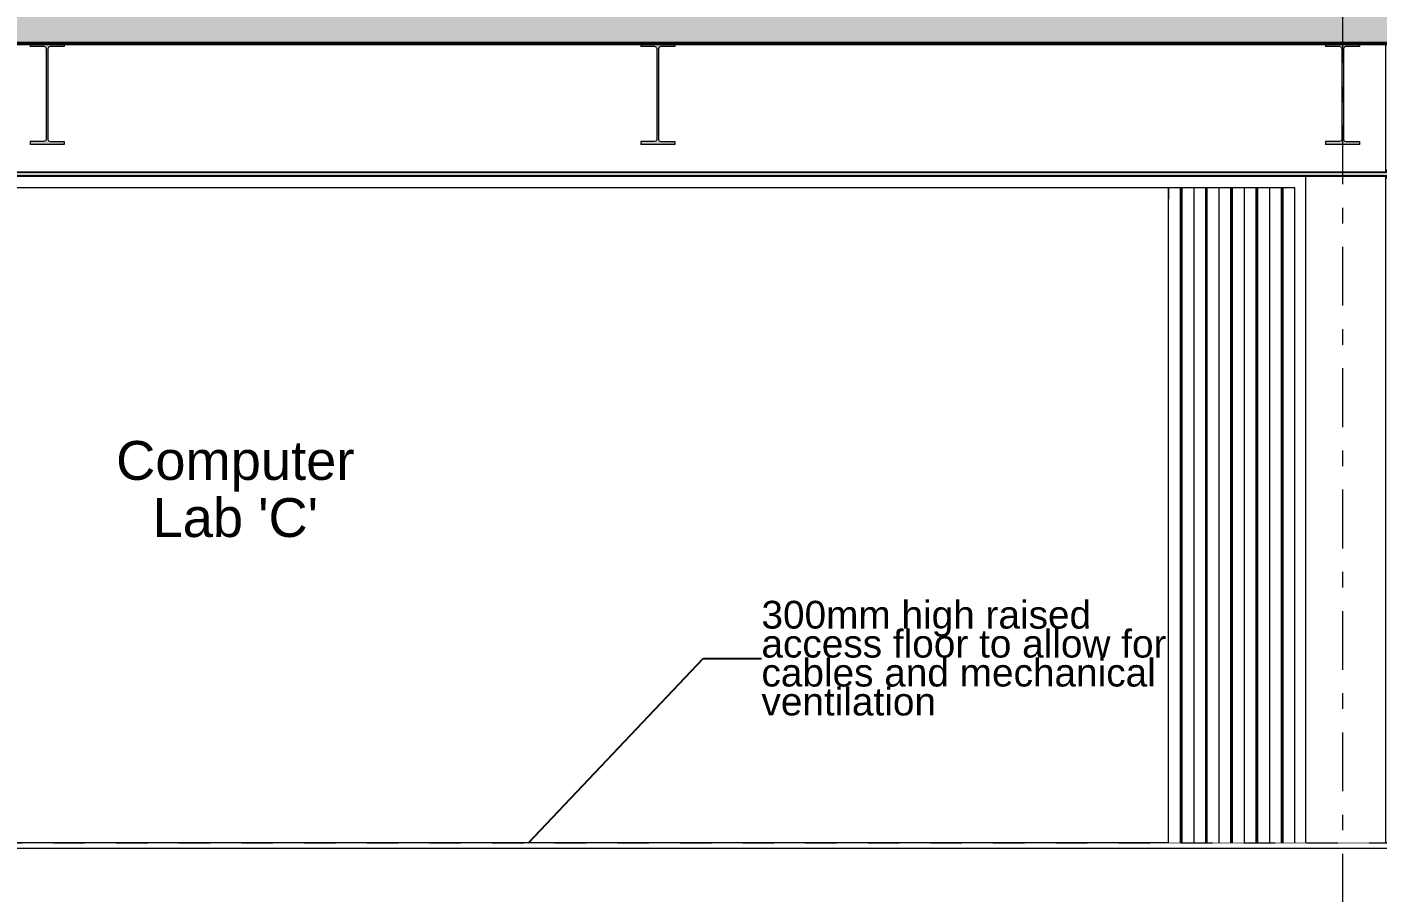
# Model space of a CAD drawing. Header units: millimetres. Extents: x -48147 to 1414029, y -496296 to 18123.
# Drawn here: x 1387569 to 1393650, y -487008 to -483112 of the extents above; entities that cross this region are included whole.
import ezdxf
from ezdxf.enums import TextEntityAlignment as Align

# ---------------------------------------------------------------- set-up
doc = ezdxf.new("R2010")
doc.units = ezdxf.units.MM
doc.header["$MEASUREMENT"] = 0
for name, pattern in [('Dashed', [2822.222233, 1411.111116, -1411.111116]), ('Double Dashed', [546.805537, 264.583325, -105.833328, 70.555556, -105.833328]), ('Wipeout_Contour', [1000, 0, -1000])]:
    doc.linetypes.add(name, pattern=pattern)
for name, color, linetype, lineweight, true_color in [('0_Pen_No__105', 7, 'Continuous', 15, 0xa6a6a6), ('A-230-M_FLOOR.IFC Import_Pen_No__109', 7, 'Continuous', 15, 0xa6a6a6), ('A-230-M_FLOOR.IFC Import_Pen_No__29', 7, 'Continuous', 50, 0x2a2a2a), ('New_A-15-MG_Structural_Grid_Phase_2_Pen_No__222', 7, 'Continuous', 13, 0x65af33), ('New_A-20-M_Ceiling_Pen_No__107', 7, 'Continuous', 15, 0xa6a6a6), ('New_A-20-M_Ceiling_Pen_No__29', 7, 'Continuous', 50, 0x2a2a2a), ('New_ArchiCAD Doors_Pen_No__63', 7, 'Continuous', 20, 0x606060)]:
    doc.layers.add(name, color=color, linetype=linetype, lineweight=lineweight, true_color=true_color)
for name, color, linetype, lineweight in [('0_Pen_No__191', 7, 'Continuous', 5), ('0_Pen_No__85', 8, 'Continuous', 20), ('A-25-M_Wall_Int_Pen_No__87', 8, 'Continuous', 20), ('A-95-P_Text_1_50_GA_Pen_No__1', 7, 'Continuous', 13), ('New_A-20-M_Floor_Slab_Pen_No__4', 7, 'Continuous', 20), ('New_ArchiCAD Doors_Pen_No__3', 7, 'Continuous', 18), ('S-280-M_STRUCT_FRAME.IFC Import_Pen_No__1', 7, 'Continuous', 13), ('S-280-M_STRUCT_FRAME.IFC Import_Pen_No__160', 5, 'Continuous', 200)]:
    doc.layers.add(name, color=color, linetype=linetype, lineweight=lineweight)
for name, color, linetype in [('A-230-M_FLOOR.IFC Import', 7, 'Continuous'), ('A-25-M_Wall_Int', 7, 'Continuous'), ('New_A-15-MG_Structural_Grid_Phase_2', 7, 'Continuous'), ('New_A-20-M_Ceiling', 7, 'Continuous'), ('New_A-20-M_Floor_Slab', 7, 'Continuous'), ('New_ArchiCAD Doors', 7, 'Continuous'), ('S-280-M_STRUCT_FRAME.IFC Import', 7, 'Continuous')]:
    doc.layers.add(name, color=color, linetype=linetype)
doc.styles.add('GENERATED_STYLE_2', font='')
doc.styles.get('GENERATED_STYLE_2').set_extended_font_data('Swis721 BT')
doc.dimstyles.new('GENERATED_STYLE__5', dxfattribs={"dimtxt": 0.18, "dimasz": 182.4, "dimexe": 0.18, "dimexo": 0.0625, "dimgap": 0.09, "dimtad": 0, "dimtih": 1, "dimtoh": 1, "dimdec": 4, "dimzin": 0, "dimdsep": 46, "dimcen": 0.09, "dimadec": 0, "dimazin": 0, "dimtfac": 1, "dimtdec": 4, "dimtmove": 0, "dimatfit": 3, "dimldrblk": 'ARROWHEAD_5', "dimfxl": 1, "dimtolj": 1, "dimtzin": 0, "dimarcsym": 0})

# ---------------------------------------------------------------- blocks, each defined once
blk = doc.blocks.new('Section Elem_25_2', base_point=(1372879, -490836.7))
at = {"color": 254, "linetype": 'Wipeout_Contour', "lineweight": 0, "ltscale": 5887402.417656991}
blk.add_wipeout([(1397059.6, -486786.7), (1380971, -486786.7), (1380971, -486811.7), (1397059.6, -486811.7)], dxfattribs=at).dxf.layer = 'New_A-20-M_Floor_Slab'
at = {"color": 254, "linetype": 'Wipeout_Contour', "lineweight": 0, "ltscale": 5887600.916648499}
blk.add_wipeout([(1380971, -486811.7), (1380971, -487086.7), (1397059.6, -487086.7), (1397059.6, -486811.7)], dxfattribs=at).dxf.layer = 'New_A-20-M_Floor_Slab'
at = {"layer": 'New_A-20-M_Floor_Slab_Pen_No__4', "linetype": 'Continuous'}
for p, q in [((1397059.6, -486811.7), (1380971, -486811.7)), ((1397059.6, -486786.7), (1380986, -486786.7))]:
    blk.add_line(p, q, dxfattribs=at)
blk = doc.blocks.new('Section Elem_354_2', base_point=(1372879, -490836.7))
at = {"layer": 'New_A-20-M_Ceiling_Pen_No__107', "linetype": 'Continuous'}
blk.add_hatch(color=256, dxfattribs=at).paths.add_polyline_path([(1380971, -483761.7), (1380971, -483786.7), (1397074.6, -483786.7), (1397074.6, -483761.7)])
at = {"layer": 'New_A-20-M_Ceiling_Pen_No__29', "linetype": 'Continuous'}
for p, q in [((1397059.6, -483761.7), (1380986, -483761.7)), ((1397059.6, -483786.7), (1380986, -483786.7))]:
    blk.add_line(p, q, dxfattribs=at)
blk = doc.blocks.new('Section Elem_403_2', base_point=(1372879, -490836.7))
at = {"color": 254, "linetype": 'Wipeout_Contour', "lineweight": 0, "ltscale": 5901629.879757364}
blk.add_wipeout([(1393329.6, -486786.7), (1393329.6, -483836.7), (1393279.6, -483836.7), (1393279.6, -486786.7)], dxfattribs=at).dxf.layer = 'New_ArchiCAD Doors'
at = {"color": 254, "linetype": 'Wipeout_Contour', "lineweight": 0, "ltscale": 8822918.529285919}
blk.add_wipeout([(1393329.6, -483786.7), (1383896.3, -483786.7), (1383896.3, -483836.7), (1383946.3, -483836.7), (1393279.6, -483836.7), (1393329.6, -483836.7)], dxfattribs=at).dxf.layer = 'New_ArchiCAD Doors'
at = {"color": 254, "linetype": 'Wipeout_Contour', "lineweight": 0, "ltscale": 5901433.455373087}
blk.add_wipeout([(1393279.6, -483836.7), (1393225.6, -483836.7), (1393225.6, -486786.7), (1393279.6, -486786.7)], dxfattribs=at).dxf.layer = 'New_ArchiCAD Doors'
at = {"layer": 'New_ArchiCAD Doors_Pen_No__63', "linetype": 'Continuous'}
blk.add_line((1393279.6, -486786.7), (1393279.6, -483836.7), dxfattribs=at)
at = {"color": 254, "linetype": 'Wipeout_Contour', "lineweight": 0, "ltscale": 5901325.919051355}
blk.add_wipeout([(1393225.6, -483836.7), (1393222.7, -483836.7), (1393222.7, -486786.7), (1393225.6, -486786.7)], dxfattribs=at).dxf.layer = 'New_ArchiCAD Doors'
at = {"color": 254, "linetype": 'Wipeout_Contour', "lineweight": 0, "ltscale": 5901207.288704696}
blk.add_wipeout([(1393165.8, -486786.7), (1393219.8, -486786.7), (1393219.8, -483836.7), (1393165.8, -483836.7)], dxfattribs=at).dxf.layer = 'New_ArchiCAD Doors'
at = {"color": 254, "linetype": 'Wipeout_Contour', "lineweight": 0, "ltscale": 5901003.31176817}
blk.add_wipeout([(1393165.8, -483836.7), (1393111.8, -483836.7), (1393111.8, -486786.7), (1393165.8, -486786.7)], dxfattribs=at).dxf.layer = 'New_ArchiCAD Doors'
at = {"color": 254, "linetype": 'Wipeout_Contour', "lineweight": 0, "ltscale": 5901314.824710489}
blk.add_wipeout([(1393222.7, -483836.7), (1393219.8, -483836.7), (1393219.8, -486786.7), (1393222.7, -486786.7)], dxfattribs=at).dxf.layer = 'New_ArchiCAD Doors'
at = {"layer": 'New_ArchiCAD Doors_Pen_No__3', "linetype": 'Continuous'}
for p, q in [((1393219.9, -483836.7), (1393222.7, -485286.7)), ((1393222.6, -483861.8), (1393225.5, -485311.7)), ((1393222.6, -486761.7), (1393225.5, -485311.7)), ((1393219.9, -486786.7), (1393222.7, -485336.8))]:
    blk.add_line(p, q, dxfattribs=at)
at = {"layer": 'New_ArchiCAD Doors_Pen_No__63', "linetype": 'Continuous'}
for p, q in [((1393165.8, -483836.7), (1393165.8, -486786.7)), ((1393219.8, -486786.7), (1393219.8, -483836.7)), ((1393222.7, -483836.7), (1393222.7, -486786.7)), ((1393225.6, -483836.7), (1393225.6, -486786.7))]:
    blk.add_line(p, q, dxfattribs=at)
at = {"color": 254, "linetype": 'Wipeout_Contour', "lineweight": 0, "ltscale": 5900895.77639758}
blk.add_wipeout([(1393111.8, -483836.7), (1393108.8, -483836.7), (1393108.8, -486786.7), (1393111.8, -486786.7)], dxfattribs=at).dxf.layer = 'New_ArchiCAD Doors'
at = {"color": 254, "linetype": 'Wipeout_Contour', "lineweight": 0, "ltscale": 5900777.147100303}
blk.add_wipeout([(1393051.9, -486786.7), (1393105.9, -486786.7), (1393105.9, -483836.7), (1393051.9, -483836.7)], dxfattribs=at).dxf.layer = 'New_ArchiCAD Doors'
at = {"color": 254, "linetype": 'Wipeout_Contour', "lineweight": 0, "ltscale": 5900573.17196823}
blk.add_wipeout([(1393051.9, -483836.7), (1392997.9, -483836.7), (1392997.9, -486786.7), (1393051.9, -486786.7)], dxfattribs=at).dxf.layer = 'New_ArchiCAD Doors'
at = {"color": 254, "linetype": 'Wipeout_Contour', "lineweight": 0, "ltscale": 5900884.682154847}
blk.add_wipeout([(1393108.8, -483836.7), (1393105.9, -483836.7), (1393105.9, -486786.7), (1393108.8, -486786.7)], dxfattribs=at).dxf.layer = 'New_ArchiCAD Doors'
at = {"layer": 'New_ArchiCAD Doors_Pen_No__3', "linetype": 'Continuous'}
for p, q in [((1393106, -483836.7), (1393108.9, -485286.7)), ((1393108.8, -483861.8), (1393111.7, -485311.7)), ((1393108.8, -486761.7), (1393111.7, -485311.7)), ((1393106, -486786.7), (1393108.9, -485336.8))]:
    blk.add_line(p, q, dxfattribs=at)
at = {"layer": 'New_ArchiCAD Doors_Pen_No__63', "linetype": 'Continuous'}
for p, q in [((1393051.9, -483836.7), (1393051.9, -486786.7)), ((1393105.9, -486786.7), (1393105.9, -483836.7)), ((1393108.8, -483836.7), (1393108.8, -486786.7)), ((1393111.8, -483836.7), (1393111.8, -486786.7))]:
    blk.add_line(p, q, dxfattribs=at)
at = {"color": 254, "linetype": 'Wipeout_Contour', "lineweight": 0, "ltscale": 5900465.637548986}
blk.add_wipeout([(1392997.9, -483836.7), (1392994.9, -483836.7), (1392994.9, -486786.7), (1392997.9, -486786.7)], dxfattribs=at).dxf.layer = 'New_ArchiCAD Doors'
at = {"color": 254, "linetype": 'Wipeout_Contour', "lineweight": 0, "ltscale": 5900347.009301322}
blk.add_wipeout([(1392938, -486786.7), (1392992, -486786.7), (1392992, -483836.7), (1392938, -483836.7)], dxfattribs=at).dxf.layer = 'New_ArchiCAD Doors'
at = {"color": 254, "linetype": 'Wipeout_Contour', "lineweight": 0, "ltscale": 5900143.035974094}
blk.add_wipeout([(1392938, -483836.7), (1392884, -483836.7), (1392884, -486786.7), (1392938, -486786.7)], dxfattribs=at).dxf.layer = 'New_ArchiCAD Doors'
at = {"color": 254, "linetype": 'Wipeout_Contour', "lineweight": 0, "ltscale": 5900454.543404409}
blk.add_wipeout([(1392994.9, -483836.7), (1392992, -483836.7), (1392992, -486786.7), (1392994.9, -486786.7)], dxfattribs=at).dxf.layer = 'New_ArchiCAD Doors'
at = {"layer": 'New_ArchiCAD Doors_Pen_No__3', "linetype": 'Continuous'}
for p, q in [((1392992.1, -483836.7), (1392995, -485286.7)), ((1392994.9, -483861.8), (1392997.8, -485311.7)), ((1392994.9, -486761.7), (1392997.8, -485311.7)), ((1392992.1, -486786.7), (1392995, -485336.8))]:
    blk.add_line(p, q, dxfattribs=at)
at = {"layer": 'New_ArchiCAD Doors_Pen_No__63', "linetype": 'Continuous'}
for p, q in [((1392938, -483836.7), (1392938, -486786.7)), ((1392992, -486786.7), (1392992, -483836.7)), ((1392994.9, -483836.7), (1392994.9, -486786.7)), ((1392997.9, -483836.7), (1392997.9, -486786.7))]:
    blk.add_line(p, q, dxfattribs=at)
at = {"color": 254, "linetype": 'Wipeout_Contour', "lineweight": 0, "ltscale": 5900035.502506407}
blk.add_wipeout([(1392884, -483836.7), (1392881.1, -483836.7), (1392881.1, -486786.7), (1392884, -486786.7)], dxfattribs=at).dxf.layer = 'New_ArchiCAD Doors'
at = {"color": 254, "linetype": 'Wipeout_Contour', "lineweight": 0, "ltscale": 5899916.875308583}
blk.add_wipeout([(1392824.1, -486786.7), (1392878.1, -486786.7), (1392878.1, -483836.7), (1392824.1, -483836.7)], dxfattribs=at).dxf.layer = 'New_ArchiCAD Doors'
at = {"color": 254, "linetype": 'Wipeout_Contour', "lineweight": 0, "ltscale": 5899712.903786597}
blk.add_wipeout([(1392824.1, -483836.7), (1392770.1, -483836.7), (1392770.1, -486786.7), (1392824.1, -486786.7)], dxfattribs=at).dxf.layer = 'New_ArchiCAD Doors'
at = {"color": 254, "linetype": 'Wipeout_Contour', "lineweight": 0, "ltscale": 5900024.408460004}
blk.add_wipeout([(1392881.1, -483836.7), (1392878.1, -483836.7), (1392878.1, -486786.7), (1392881.1, -486786.7)], dxfattribs=at).dxf.layer = 'New_ArchiCAD Doors'
at = {"layer": 'New_ArchiCAD Doors_Pen_No__3', "linetype": 'Continuous'}
for p, q in [((1392878.2, -483836.7), (1392881.1, -485286.7)), ((1392881, -483861.8), (1392883.9, -485311.7)), ((1392881, -486761.7), (1392883.9, -485311.7)), ((1392878.2, -486786.7), (1392881.1, -485336.8))]:
    blk.add_line(p, q, dxfattribs=at)
at = {"layer": 'New_ArchiCAD Doors_Pen_No__63', "linetype": 'Continuous'}
for p, q in [((1392824.1, -483836.7), (1392824.1, -486786.7)), ((1392878.1, -486786.7), (1392878.1, -483836.7)), ((1392881.1, -483836.7), (1392881.1, -486786.7)), ((1392884, -483836.7), (1392884, -486786.7))]:
    blk.add_line(p, q, dxfattribs=at)
at = {"color": 254, "linetype": 'Wipeout_Contour', "lineweight": 0, "ltscale": 5899605.371270674}
blk.add_wipeout([(1392770.1, -483836.7), (1392767.2, -483836.7), (1392767.2, -486786.7), (1392770.1, -486786.7)], dxfattribs=at).dxf.layer = 'New_ArchiCAD Doors'
at = {"color": 254, "linetype": 'Wipeout_Contour', "lineweight": 0, "ltscale": 5899486.745122922}
blk.add_wipeout([(1392710.3, -486786.7), (1392764.3, -486786.7), (1392764.3, -483836.7), (1392710.3, -483836.7)], dxfattribs=at).dxf.layer = 'New_ArchiCAD Doors'
at = {"layer": 'New_ArchiCAD Doors_Pen_No__3', "linetype": 'Continuous'}
for p, q in [((1392710.2, -483836.7), (1392710.3, -483887)), ((1392710.2, -486786.7), (1392710.3, -486736.5))]:
    blk.add_line(p, q, dxfattribs=at)
at = {"layer": 'New_ArchiCAD Doors_Pen_No__63', "linetype": 'Continuous'}
blk.add_line((1392710.3, -486786.7), (1392710.3, -483836.7), dxfattribs=at)
at = {"color": 254, "linetype": 'Wipeout_Contour', "lineweight": 0, "ltscale": 5899594.277322471}
blk.add_wipeout([(1392767.2, -483836.7), (1392764.3, -483836.7), (1392764.3, -486786.7), (1392767.2, -486786.7)], dxfattribs=at).dxf.layer = 'New_ArchiCAD Doors'
at = {"layer": 'New_ArchiCAD Doors_Pen_No__3', "linetype": 'Continuous'}
for p, q in [((1392764.4, -483836.7), (1392767.2, -485286.7)), ((1392767.1, -483861.8), (1392770, -485311.7)), ((1392767.1, -486761.7), (1392770, -485311.7)), ((1392764.4, -486786.7), (1392767.2, -485336.8))]:
    blk.add_line(p, q, dxfattribs=at)
at = {"layer": 'New_ArchiCAD Doors_Pen_No__63', "linetype": 'Continuous'}
for p, q in [((1393279.6, -483836.7), (1383946.3, -483836.7)), ((1392764.3, -486786.7), (1392764.3, -483836.7)), ((1392767.2, -483836.7), (1392767.2, -486786.7)), ((1392770.1, -483836.7), (1392770.1, -486786.7))]:
    blk.add_line(p, q, dxfattribs=at)
blk = doc.blocks.new('Section Elem_405_2', base_point=(1372879, -490836.7))
at = {"color": 254, "linetype": 'Wipeout_Contour', "lineweight": 0, "ltscale": 5902369.333795779}
blk.add_wipeout([(1393329.6, -483786.7), (1393329.6, -486786.7), (1393688.5, -486786.7), (1393688.5, -483786.7)], dxfattribs=at).dxf.layer = 'A-25-M_Wall_Int'
at = {"color": 254, "linetype": 'Wipeout_Contour', "lineweight": 0, "ltscale": 35399257.24786718}
blk.add_wipeout([(1393329.6, -483186.7), (1393329.6, -483761.7), (1393688.5, -483761.7), (1393688.5, -483186.7), (1393571.4, -483186.7), (1393571.4, -483200), (1393509.2, -483200), (1393502, -483203), (1393499, -483210.2), (1393499, -483617.8), (1393502, -483625), (1393509.2, -483628), (1393571.4, -483628), (1393571.4, -483641.3), (1393418.5, -483641.3), (1393418.5, -483628), (1393480.7, -483628), (1393488, -483625), (1393490.9, -483617.8), (1393490.9, -483210.2), (1393488, -483203), (1393480.7, -483200), (1393418.5, -483200), (1393418.5, -483186.7)], dxfattribs=at).dxf.layer = 'A-25-M_Wall_Int'
at = {"layer": 'A-25-M_Wall_Int_Pen_No__87', "linetype": 'Continuous'}
for p, q in [((1393688.5, -483186.7), (1393688.5, -483761.7)), ((1393329.6, -486786.7), (1393329.6, -483786.7)), ((1393688.5, -483786.7), (1393688.5, -486786.7))]:
    blk.add_line(p, q, dxfattribs=at)
blk = doc.blocks.new('Section Elem_407_2', base_point=(1372879, -490836.7))
at = {"color": 254, "linetype": 'Wipeout_Contour', "lineweight": 0, "ltscale": 64711499.08215769}
blk.add_wipeout([(1387582.8, -483186.7), (1383896.3, -483186.7), (1383896.3, -483761.7), (1393329.6, -483761.7), (1393329.6, -483186.7), (1390486.3, -483186.7), (1390486.3, -483200), (1390424.1, -483200), (1390416.9, -483203), (1390413.9, -483210.2), (1390413.9, -483617.8), (1390416.9, -483625), (1390424.1, -483628), (1390486.3, -483628), (1390486.3, -483641.3), (1390333.4, -483641.3), (1390333.4, -483628), (1390395.6, -483628), (1390402.8, -483625), (1390405.8, -483617.8), (1390405.8, -483210.2), (1390402.8, -483203), (1390395.6, -483200), (1390333.4, -483200), (1390333.4, -483186.7), (1387735.7, -483186.7), (1387735.7, -483200), (1387673.5, -483200), (1387666.3, -483203), (1387663.3, -483210.2), (1387663.3, -483617.8), (1387666.3, -483625), (1387673.5, -483628), (1387735.7, -483628), (1387735.7, -483641.3), (1387582.8, -483641.3), (1387582.8, -483628), (1387645, -483628), (1387652.2, -483625), (1387655.2, -483617.8), (1387655.2, -483210.2), (1387652.2, -483203), (1387645, -483200), (1387582.8, -483200)], dxfattribs=at).dxf.layer = 'A-25-M_Wall_Int'
blk = doc.blocks.new('Section Elem_506_2', base_point=(1372879, -490836.7))
at = {"layer": 'S-280-M_STRUCT_FRAME.IFC Import_Pen_No__160', "linetype": 'Continuous', "lineweight": 0, "true_color": 0x00007f}
blk.add_hatch(color=176, dxfattribs=at).paths.add_polyline_path([(1393418.5, -483641.3), (1393571.4, -483641.3), (1393571.4, -483628), (1393509.2, -483628), (1393502, -483625), (1393499, -483617.8), (1393499, -483210.2), (1393502, -483203), (1393509.2, -483200), (1393571.4, -483200), (1393571.4, -483186.7), (1393418.5, -483186.7), (1393418.5, -483200), (1393480.7, -483200), (1393488, -483203), (1393490.9, -483210.2), (1393490.9, -483617.8), (1393488, -483625), (1393480.7, -483628), (1393418.5, -483628)])
at = {"layer": 'S-280-M_STRUCT_FRAME.IFC Import_Pen_No__1', "linetype": 'Continuous'}
for p, q in [((1393418.5, -483186.7), (1393418.5, -483200)), ((1393571.4, -483186.7), (1393571.4, -483200)), ((1393418.5, -483628), (1393418.5, -483641.3)), ((1393571.4, -483641.3), (1393418.5, -483641.3)), ((1393571.4, -483628), (1393571.4, -483641.3))]:
    blk.add_line(p, q, dxfattribs=at)
at = {"layer": 'S-280-M_STRUCT_FRAME.IFC Import_Pen_No__1', "linetype": 'Continuous', "flags": 128}
for points in [[(1393488, -483203), (1393480.7, -483200), (1393418.5, -483200)], [(1393488, -483203), (1393490.9, -483210.2), (1393490.9, -483617.8), (1393488, -483625)], [(1393502, -483203), (1393499, -483210.2), (1393499, -483617.8), (1393502, -483625)], [(1393571.4, -483200), (1393509.2, -483200), (1393502, -483203)], [(1393488, -483625), (1393480.7, -483628), (1393418.5, -483628)], [(1393502, -483625), (1393509.2, -483628), (1393571.4, -483628)]]:
    blk.add_lwpolyline(points, dxfattribs=at)
blk = doc.blocks.new('Section Elem_511_2', base_point=(1372879, -490836.7))
at = {"layer": 'S-280-M_STRUCT_FRAME.IFC Import_Pen_No__160', "linetype": 'Continuous', "lineweight": 0, "true_color": 0x00007f}
blk.add_hatch(color=176, dxfattribs=at).paths.add_polyline_path([(1387582.8, -483641.3), (1387735.7, -483641.3), (1387735.7, -483628), (1387673.5, -483628), (1387666.3, -483625), (1387663.3, -483617.8), (1387663.3, -483210.2), (1387666.3, -483203), (1387673.5, -483200), (1387735.7, -483200), (1387735.7, -483186.7), (1387582.8, -483186.7), (1387582.8, -483200), (1387645, -483200), (1387652.2, -483203), (1387655.2, -483210.2), (1387655.2, -483617.8), (1387652.2, -483625), (1387645, -483628), (1387582.8, -483628)])
at = {"layer": 'S-280-M_STRUCT_FRAME.IFC Import_Pen_No__1', "linetype": 'Continuous'}
for p, q in [((1387582.8, -483186.7), (1387582.8, -483200)), ((1387735.7, -483186.7), (1387735.7, -483200)), ((1387582.8, -483628), (1387582.8, -483641.3)), ((1387735.7, -483641.3), (1387582.8, -483641.3)), ((1387735.7, -483628), (1387735.7, -483641.3))]:
    blk.add_line(p, q, dxfattribs=at)
at = {"layer": 'S-280-M_STRUCT_FRAME.IFC Import_Pen_No__1', "linetype": 'Continuous', "flags": 128}
for points in [[(1387652.2, -483203), (1387645, -483200), (1387582.8, -483200)], [(1387652.2, -483203), (1387655.2, -483210.2), (1387655.2, -483617.8), (1387652.2, -483625)], [(1387666.3, -483203), (1387663.3, -483210.2), (1387663.3, -483617.8), (1387666.3, -483625)], [(1387735.7, -483200), (1387673.5, -483200), (1387666.3, -483203)], [(1387652.2, -483625), (1387645, -483628), (1387582.8, -483628)], [(1387666.3, -483625), (1387673.5, -483628), (1387735.7, -483628)]]:
    blk.add_lwpolyline(points, dxfattribs=at)
blk = doc.blocks.new('Section Elem_512_2', base_point=(1372879, -490836.7))
at = {"layer": 'S-280-M_STRUCT_FRAME.IFC Import_Pen_No__160', "linetype": 'Continuous', "lineweight": 0, "true_color": 0x00007f}
blk.add_hatch(color=176, dxfattribs=at).paths.add_polyline_path([(1390333.4, -483641.3), (1390486.3, -483641.3), (1390486.3, -483628), (1390424.1, -483628), (1390416.9, -483625), (1390413.9, -483617.8), (1390413.9, -483210.2), (1390416.9, -483203), (1390424.1, -483200), (1390486.3, -483200), (1390486.3, -483186.7), (1390333.4, -483186.7), (1390333.4, -483200), (1390395.6, -483200), (1390402.8, -483203), (1390405.8, -483210.2), (1390405.8, -483617.8), (1390402.8, -483625), (1390395.6, -483628), (1390333.4, -483628)])
at = {"layer": 'S-280-M_STRUCT_FRAME.IFC Import_Pen_No__1', "linetype": 'Continuous'}
for p, q in [((1390333.4, -483186.7), (1390333.4, -483200)), ((1390486.3, -483186.7), (1390486.3, -483200)), ((1390333.4, -483628), (1390333.4, -483641.3)), ((1390486.3, -483641.3), (1390333.4, -483641.3)), ((1390486.3, -483628), (1390486.3, -483641.3))]:
    blk.add_line(p, q, dxfattribs=at)
at = {"layer": 'S-280-M_STRUCT_FRAME.IFC Import_Pen_No__1', "linetype": 'Continuous', "flags": 128}
for points in [[(1390402.8, -483203), (1390395.6, -483200), (1390333.4, -483200)], [(1390402.8, -483203), (1390405.8, -483210.2), (1390405.8, -483617.8), (1390402.8, -483625)], [(1390416.9, -483203), (1390413.9, -483210.2), (1390413.9, -483617.8), (1390416.9, -483625)], [(1390486.3, -483200), (1390424.1, -483200), (1390416.9, -483203)], [(1390402.8, -483625), (1390395.6, -483628), (1390333.4, -483628)], [(1390416.9, -483625), (1390424.1, -483628), (1390486.3, -483628)]]:
    blk.add_lwpolyline(points, dxfattribs=at)
blk = doc.blocks.new('Section Elem_733_2', base_point=(1372879, -490836.7))
at = {"color": 254, "linetype": 'Wipeout_Contour', "lineweight": 0, "ltscale": 5859149.695969879}
blk.add_wipeout([(1360553.8, -483186.7), (1405057.4, -483186.7), (1405057.4, -483036.7), (1360553.8, -483036.7)], dxfattribs=at).dxf.layer = 'A-230-M_FLOOR.IFC Import'
at = {"layer": 'A-230-M_FLOOR.IFC Import_Pen_No__109', "linetype": 'Continuous'}
h = blk.add_hatch(dxfattribs=at)
h.set_pattern_fill('Lightweight_Concrete_0002', color=256, style=0, pattern_type=2)
h.set_pattern_definition([(0, (1372879, -490836.73), (0, 389.7114), [24.375, -200.625]), (0, (1372991.5, -490641.88), (0, 389.7114), [24.375, -200.625]), (60, (1372879, -490836.73), (-337.5, 194.8557), [24.375, -200.625]), (60, (1373104, -490836.73), (-337.5, 194.8557), [24.375, -200.625]), (120, (1372903.37, -490836.73), (337.5, 194.8557), [24.375, -200.625]), (120, (1373128.37, -490836.73), (337.5, 194.8557), [24.375, -200.625]), (0, (1372878.996, -490799.23), (0, 75), [0, -75, 0, -112.5]), (45, (1372916.496, -490799.23), (-53.03301, 53.03301), [0, -56.25, 0, -93.75])])
h.paths.add_polyline_path([(1360553.8, -483186.7), (1405057.4, -483186.7), (1405057.4, -483036.7), (1360553.8, -483036.7)])
at = {"layer": 'A-230-M_FLOOR.IFC Import_Pen_No__29', "linetype": 'Continuous'}
for p, q in [((1387582.8, -483186.7), (1383784.1, -483186.7)), ((1387735.7, -483186.7), (1387582.8, -483186.7)), ((1390333.4, -483186.7), (1387735.7, -483186.7)), ((1390486.3, -483186.7), (1390333.4, -483186.7)), ((1393418.5, -483186.7), (1390486.3, -483186.7)), ((1393571.4, -483186.7), (1393418.5, -483186.7)), ((1396476.5, -483186.7), (1393571.4, -483186.7))]:
    blk.add_line(p, q, dxfattribs=at)
blk = doc.blocks.new('Standard grid marker[5]_2', base_point=(1393494.9, -469432.1))
at = {"layer": 'New_A-15-MG_Structural_Grid_Phase_2_Pen_No__222', "linetype": 'Double Dashed'}
blk.add_line((1393494.9, -470432.1), (1393494.9, -493836.7), dxfattribs=at)
at = {"layer": 'New_A-15-MG_Structural_Grid_Phase_2_Pen_No__222', "style": 'GENERATED_STYLE_2'}
for tag, p in [('AC_MarkerText_1_0', (1393494.9, -469164)), ('AC_MarkerText_1_1', (1393494.9, -495068.6))]:
    blk.add_attdef(tag, text='', height=175, rotation=360, dxfattribs=at).set_placement(p, align=Align.MIDDLE_CENTER)
blk = doc.blocks.new('ARROWHEAD_5')
at = {"color": 0, "linetype": 'Continuous', "lineweight": 0}
blk.add_line((0, 0), (-1, 0), dxfattribs=at)
blk.add_solid([(-1, 0.2679), (0, 0), (-1, -0.2679), (-1, 0.2679)], dxfattribs=at)
blk = doc.blocks.new('S-24 Building Section_STORY_MARKER', base_point=(1372879, -490836.7))
at = {"layer": '0_Pen_No__105', "linetype": 'Dashed', "ltscale": 0.1}
blk.add_line((1358054.7, -486786.7), (1410366.7, -486786.7), dxfattribs=at)

msp = doc.modelspace()

# ---------------------------------------------------------------- block references
at = {"layer": 'New_A-20-M_Ceiling'}
msp.add_blockref('Section Elem_354_2', (1372879, -490836.7), dxfattribs=at)
at = {"layer": 'New_A-20-M_Floor_Slab'}
msp.add_blockref('Section Elem_25_2', (1372879, -490836.7), dxfattribs=at)

# ---------------------------------------------------------------- next in the draw order: block references
at = {"layer": 'New_ArchiCAD Doors'}
msp.add_blockref('Section Elem_403_2', (1372879, -490836.7), dxfattribs=at)

# ---------------------------------------------------------------- next in the draw order: block references
at = {"layer": 'A-25-M_Wall_Int'}
msp.add_blockref('Section Elem_405_2', (1372879, -490836.7), dxfattribs=at)

# ---------------------------------------------------------------- next in the draw order: texts
at = {"layer": '0_Pen_No__191', "linetype": 'Continuous', "insert": (1390877.1, -485955.7), "char_height": 125, "width": 1863.478, "attachment_point": 4, "line_spacing_factor": 0.625916, "style": 'GENERATED_STYLE_2'}
msp.add_mtext('\\A1;{\\fSwis721 BT|b0|i0|c0|p34;300mm high raised access floor to allow for cables and mechanical ventilation}', dxfattribs=at)
at = {"layer": 'A-95-P_Text_1_50_GA_Pen_No__1', "linetype": 'Continuous', "insert": (1388507, -484976.7), "char_height": 175, "width": 3634.245, "attachment_point": 2, "line_spacing_factor": 0.882209, "style": 'GENERATED_STYLE_2'}
msp.add_mtext("\\A1;{\\fSwis721 BT|b0|i0|c0|p34;Computer\\P\\fSwis721 BT|b0|i0|c0|p34;Lab 'C'}", dxfattribs=at)

# ---------------------------------------------------------------- next in the draw order: leaders
at = {"layer": '0_Pen_No__85', "linetype": 'Continuous', "annotation_type": 0, "has_hookline": 1, "hookline_direction": 0, "text_width": 1869}
msp.add_leader([(1389828.4, -486786.7), (1390613.9, -485955.7), (1390877, -485955.7)], dimstyle='GENERATED_STYLE__5', dxfattribs=at)

# ---------------------------------------------------------------- next in the draw order: block references
at = {"layer": 'A-25-M_Wall_Int'}
msp.add_blockref('Section Elem_407_2', (1372879, -490836.7), dxfattribs=at)
at = {"layer": 'S-280-M_STRUCT_FRAME.IFC Import'}
msp.add_blockref('Section Elem_506_2', (1372879, -490836.7), dxfattribs=at)

# ---------------------------------------------------------------- next in the draw order: block references
for name in ['Section Elem_511_2', 'Section Elem_512_2']:
    msp.add_blockref(name, (1372879, -490836.7), dxfattribs=at)

# ---------------------------------------------------------------- next in the draw order: block references
at = {"layer": 'A-230-M_FLOOR.IFC Import'}
msp.add_blockref('Section Elem_733_2', (1372879, -490836.7), dxfattribs=at)

# ---------------------------------------------------------------- next in the draw order: block references
at = {"layer": 'New_A-15-MG_Structural_Grid_Phase_2', "color": 8, "linetype": 'Continuous', "lineweight": 15}
msp.add_blockref('Standard grid marker[5]_2', (1393494.9, -469432.1), dxfattribs=at)

# ---------------------------------------------------------------- next in the draw order: block references
at = {"linetype": 'Continuous', "lineweight": 0}
msp.add_blockref('S-24 Building Section_STORY_MARKER', (1372879, -490836.7), dxfattribs=at)

doc.saveas('drawing.dxf')
